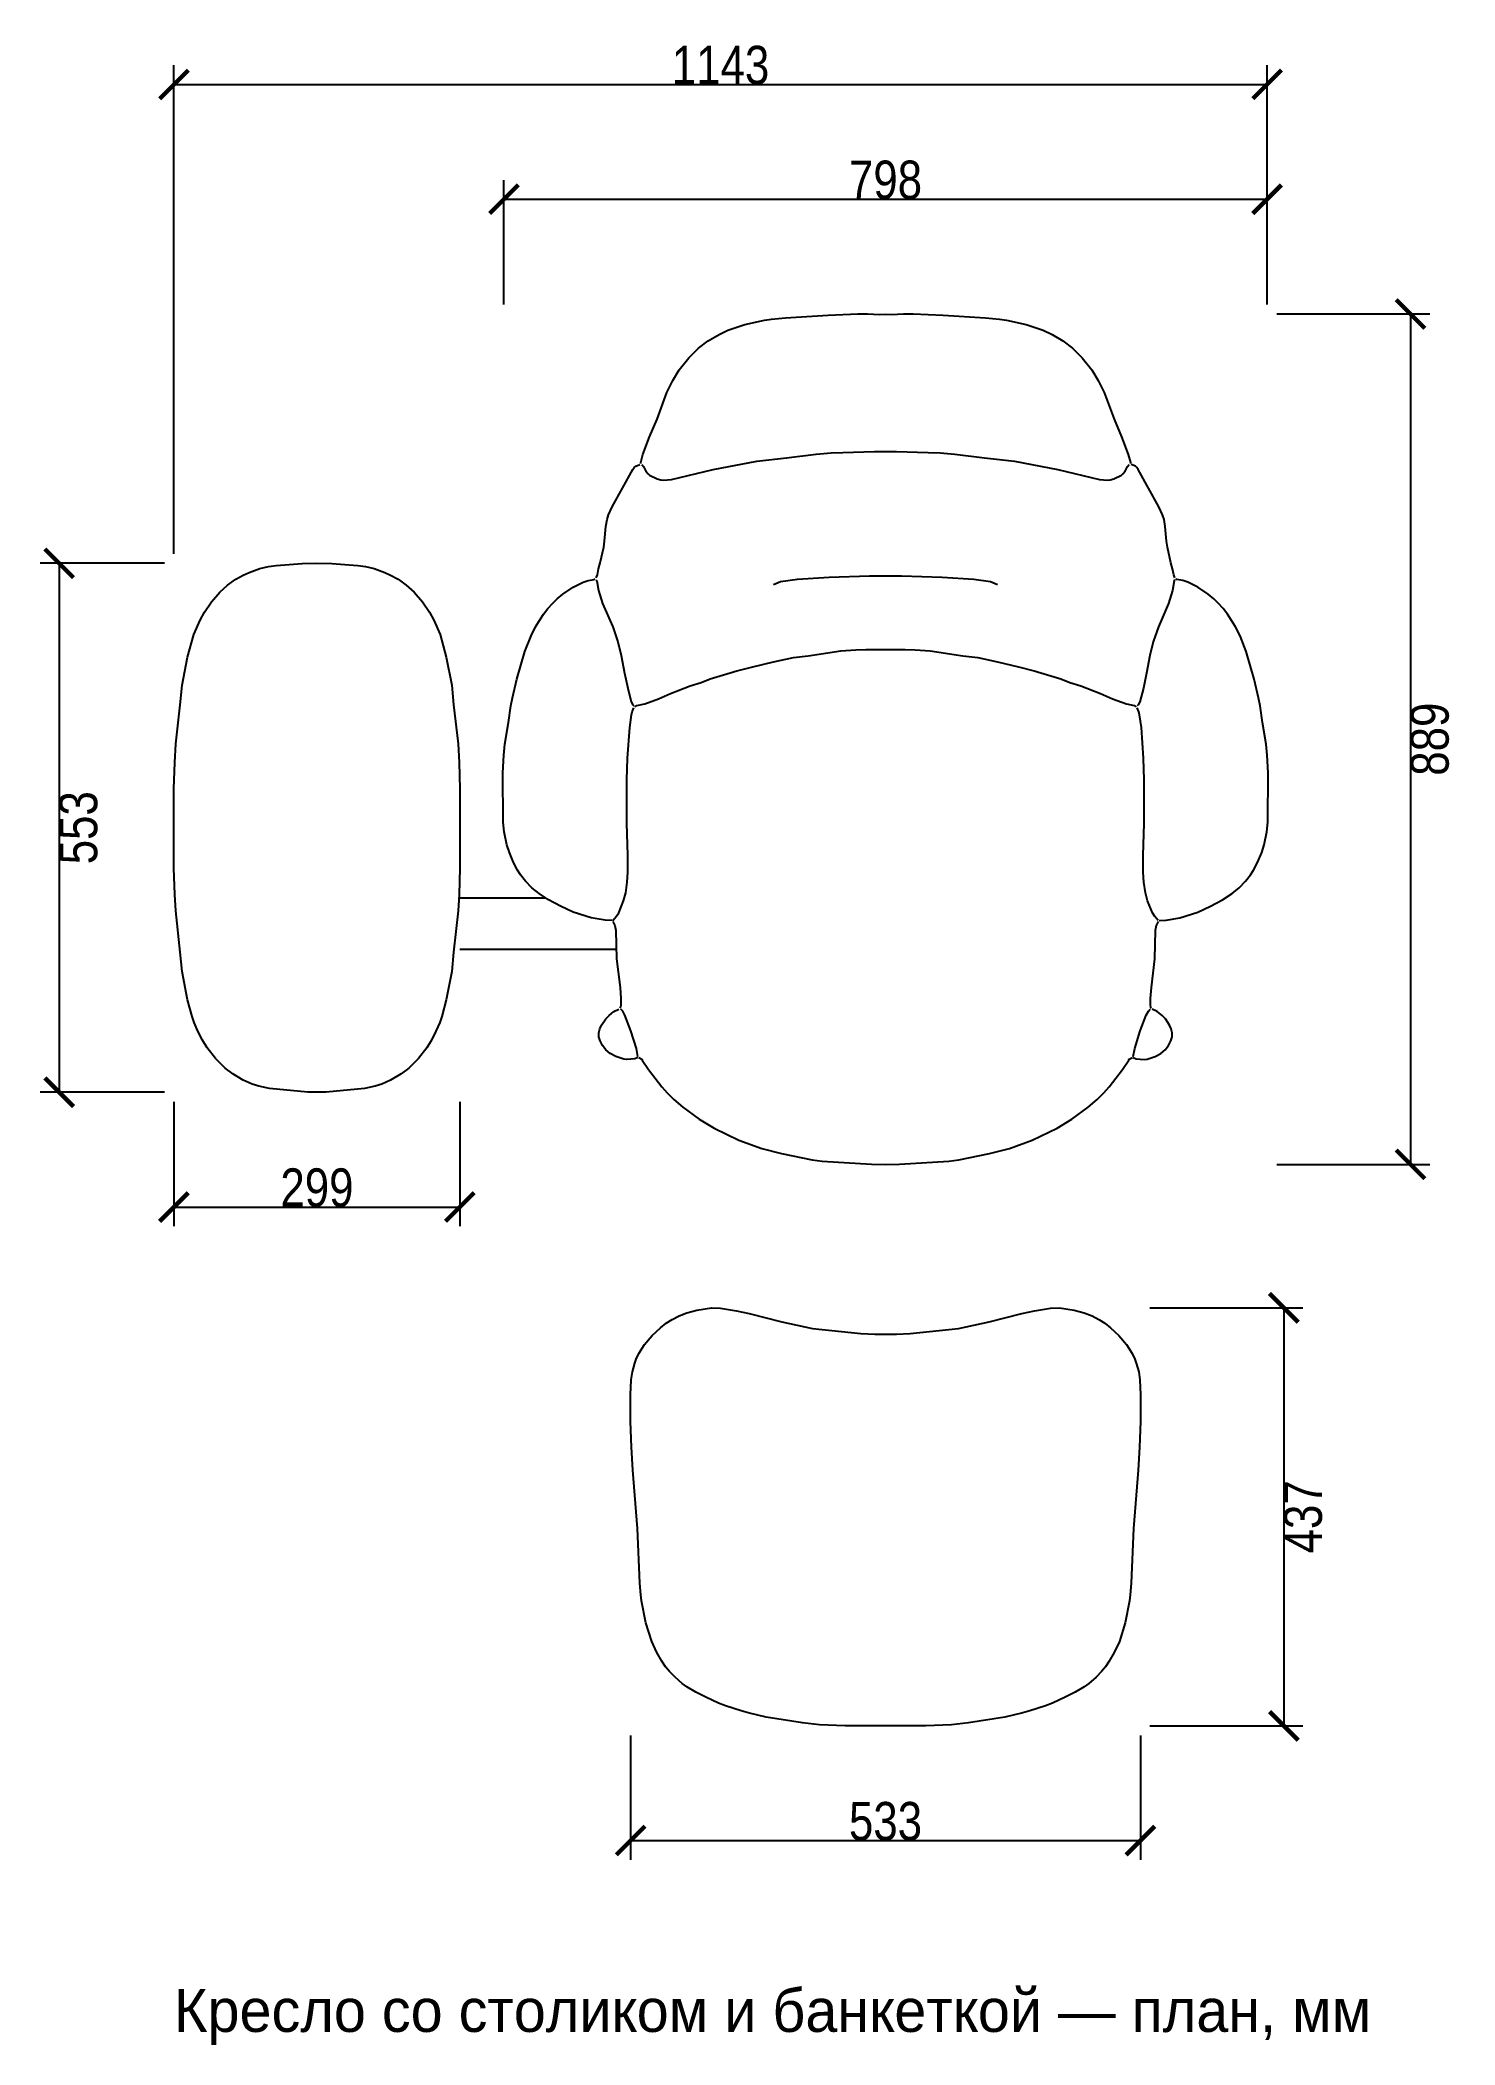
# Model space of a CAD drawing. Header units: millimetres. Extents: x -884 to 595, y -1365 to 731.
import ezdxf

# ---------------------------------------------------------------- set-up
doc = ezdxf.new("R2010")
doc.units = ezdxf.units.MM
doc.layers.add('A-FURN', color=7, linetype='Continuous')
doc.layers.add('A-FURN-DIMS', color=8, linetype='Continuous')
doc.styles.add('OpenSansCondensed-Light', font='OpenSansCondensed-Light.ttf')
doc.dimstyles.new('EZDXF', dxfattribs={"dimtxt": 40, "dimasz": 30, "dimexe": 20, "dimexo": 10, "dimgap": 0.1, "dimtad": 1, "dimdec": 0, "dimzin": 12, "dimdsep": 46, "dimtxsty": 'OpenSansCondensed-Light', "dimblk": 'ARCHTICK', "dimcen": 2.5, "dimazin": 3, "dimtfac": 0.5, "dimtmove": 2, "dimatfit": 3})

# ---------------------------------------------------------------- blocks, each defined once
blk = doc.blocks.new('LOUNGE_CHAIR_PLAN')
at = {"color": 0, "lineweight": -2}
for points in [[(-256, 288.3), (-256, 289.3), (-253.6, 297.5), (-246.7, 316.1), (-238.9, 334.6), (-228.5, 362.4), (-222.5, 374.8), (-215.8, 386), (-205.6, 398.8), (-195.5, 408.7), (-185.5, 416.3), (-174.1, 423.2), (-164.8, 427.5), (-147.2, 433.6), (-126.4, 438.2), (-119.2, 439.2), (-104.7, 440.4), (-60.1, 443.3), (-29, 444.5), (-18.7, 444.5), (-6.2, 444.1), (0, 444.2), (6.2, 444.1), (18.7, 444.5), (29, 444.5), (60.1, 443.3), (104.7, 440.4), (119.2, 439.2), (126.4, 438.2), (147.2, 433.6), (164.8, 427.5), (174.1, 423.2), (185.5, 416.3), (195.5, 408.7), (205.6, 398.8), (215.8, 386), (222.5, 374.8), (228.5, 362.4), (238.9, 334.6), (246.7, 316.1), (253.6, 297.5), (256, 289.3), (256, 288.3)], [(-254.9, 287.2), (-253.1, 285.2), (-250.5, 280.1), (-248.3, 277.4), (-246.7, 276), (-238.7, 272), (-235, 271), (-232, 270.8), (-223.9, 271.5), (-180.3, 282), (-134.7, 290.6), (-103.6, 294), (-72.5, 298.1), (-57, 299.2), (-44.6, 299.6), (-11.4, 300.6), (0, 300.6), (11.4, 300.6), (44.6, 299.6), (57, 299.2), (72.5, 298.1), (103.6, 294), (134.7, 290.6), (180.3, 282), (223.9, 271.5), (232, 270.8), (235, 271), (238.7, 272), (246.7, 276), (248.3, 277.4), (250.5, 280.1), (253.1, 285.2), (254.9, 287.2)], [(-302.6, 168.8), (-301.3, 171.9), (-300.2, 178.1), (-298.4, 184.2), (-294.7, 200.7), (-293.8, 206.9), (-292.5, 222.3), (-291.2, 229.6), (-289.6, 234.7), (-285.8, 242.9), (-264.2, 282.1), (-262.9, 283.9), (-261.2, 285.4), (-257, 287.2)], [(302.6, 168.8), (301.3, 171.9), (300.2, 178.1), (298.4, 184.2), (294.7, 200.7), (293.8, 206.9), (292.5, 222.3), (291.2, 229.6), (289.6, 234.7), (285.8, 242.9), (264.2, 282.1), (262.9, 283.9), (261.2, 285.4), (257, 287.2)], [(-286, -189.6), (-293.3, -189.3), (-307.8, -186.9), (-326.5, -181), (-339.9, -174.6), (-352.3, -168.1), (-362.3, -161.4), (-369.8, -155.3), (-376.4, -148.3), (-381.7, -141.7), (-384.9, -136.9), (-389.1, -128.9), (-393.3, -118.6), (-396, -110.3), (-398.8, -96.9), (-399.9, -86.6), (-400, -35.1), (-399.2, -16.6), (-397.9, -5.3), (-394.2, 17.4), (-391.8, 34.9), (-390.1, 43.1), (-385.4, 62.7), (-377, 91.5), (-370.7, 108), (-366.1, 117.3), (-357.7, 130.6), (-353, 136.6), (-347.8, 142.2), (-343.3, 146.7), (-337.4, 151.6), (-326.5, 159), (-316.1, 164), (-310.9, 165.9), (-304.7, 167.1), (-303.7, 167.8)], [(-117.1, 161.6), (-109.9, 164.8), (-92.2, 167.2), (-59.1, 169.2), (-16.6, 170.8), (0, 170.8), (16.6, 170.8), (59.1, 169.2), (92.2, 167.2), (109.9, 164.8), (117.1, 161.6)], [(286, -189.6), (293.3, -189.3), (307.8, -186.9), (326.5, -181), (339.9, -174.6), (352.3, -168.1), (362.3, -161.4), (369.8, -155.3), (376.4, -148.3), (381.7, -141.7), (384.9, -136.9), (389.1, -128.9), (393.3, -118.6), (396, -110.3), (398.8, -96.9), (399.9, -86.6), (400, -35.1), (399.2, -16.6), (397.9, -5.3), (394.2, 17.4), (391.8, 34.9), (390.1, 43.1), (385.4, 62.7), (377, 91.5), (370.7, 108), (366.1, 117.3), (357.7, 130.6), (353, 136.6), (347.8, 142.2), (343.3, 146.7), (337.4, 151.6), (326.5, 159), (316.1, 164), (310.9, 165.9), (304.7, 167.1), (303.7, 167.8)], [(-302.6, 166.7), (-301.9, 165.7), (-300.1, 155.4), (-295.8, 142), (-285.3, 117.3), (-279.8, 101.8), (-276.4, 87.4), (-273, 68.9), (-269.6, 53.4), (-265.9, 39), (-264.3, 35.9), (-263.2, 34.9)], [(302.6, 166.7), (301.9, 165.7), (300.1, 155.4), (295.8, 142), (285.3, 117.3), (279.8, 101.8), (276.4, 87.4), (273, 68.9), (269.6, 53.4), (265.9, 39), (264.3, 35.9), (263.2, 34.9)], [(-262.2, 33.9), (-260.1, 35.1), (-251.8, 36.9), (-237.3, 42.2), (-224.9, 47.6), (-204.2, 55.8), (-192.8, 59.4), (-183.4, 63), (-155.5, 71.5), (-138.9, 75.8), (-117.1, 80.9), (-96.4, 85.3), (-80.8, 87.1), (-46.6, 92.2), (-31.1, 93.3), (-20.7, 93.6), (0, 93.6), (20.7, 93.6), (31.1, 93.3), (46.6, 92.2), (80.8, 87.1), (96.4, 85.3), (117.1, 80.9), (138.9, 75.8), (155.5, 71.5), (183.4, 63), (192.8, 59.4), (204.2, 55.8), (224.9, 47.6), (237.3, 42.2), (251.8, 36.9), (260.1, 35.1), (262.2, 33.9)], [(-285, -189.6), (-281.7, -185.5), (-279, -181.4), (-274, -169), (-271.7, -160.8), (-270, -149.5), (-269.5, -139.2), (-269.5, -121.7), (-270.5, -87.7), (-270.5, -42.4), (-269.8, -19.7), (-267.5, 12.2), (-265.7, 25.6), (-265, 28.7), (-263.2, 32.8)], [(285, -189.6), (281.7, -185.5), (279, -181.4), (274, -169), (271.7, -160.8), (270, -149.5), (269.5, -139.2), (269.5, -121.7), (270.5, -87.7), (270.5, -42.4), (269.8, -19.7), (267.5, 12.2), (265.7, 25.6), (265, 28.7), (263.2, 32.8)], [(-285, -190.7), (-283, -194.8), (-282.1, -199.9), (-281.2, -229.8), (-277.6, -259.7), (-276.6, -271), (-276.6, -278.2), (-277.1, -280.3), (-277.7, -281.3)], [(285, -190.7), (283, -194.8), (282.1, -199.9), (281.2, -229.8), (277.6, -259.7), (276.6, -271), (276.6, -278.2), (277.1, -280.3), (277.7, -281.3)], [(-259.1, -332.8), (-262.2, -334.1), (-270.5, -335), (-273.6, -334.5), (-281.9, -331.8), (-287.9, -328.5), (-292.3, -324.7), (-295.9, -320.2), (-298.4, -315.3), (-299.6, -311.2), (-299.7, -307), (-298.8, -302.9), (-297, -299), (-292.6, -292.5), (-289.1, -288.8), (-284, -284.8), (-278.8, -282.3)], [(-259.1, -331.8), (-260.5, -323.5), (-266.4, -305), (-272.6, -288.5), (-274.8, -284.4), (-276.7, -282.3)], [(259.1, -331.8), (260.5, -323.5), (266.4, -305), (272.6, -288.5), (274.8, -284.4), (276.7, -282.3)], [(259.1, -332.8), (262.2, -334.1), (270.5, -335), (273.6, -334.5), (281.9, -331.8), (287.9, -328.5), (292.3, -324.7), (295.9, -320.2), (298.4, -315.3), (299.6, -311.2), (299.7, -307), (298.8, -302.9), (297, -299), (292.6, -292.5), (289.1, -288.8), (284, -284.8), (278.8, -282.3)], [(-258.1, -332.8), (-254.9, -334.7), (-254.3, -335.5), (-247.9, -345.3), (-234, -363.5), (-228.4, -369.7), (-221.4, -376.6), (-212, -384.6), (-194.8, -397.1), (-179.3, -406.5), (-153.4, -419.1), (-129.5, -427.8), (-108.8, -433.3), (-76.7, -439.9), (-66.3, -441.2), (-14.5, -444.4), (0, -444.5), (14.5, -444.4), (66.3, -441.2), (76.7, -439.9), (108.8, -433.3), (129.5, -427.8), (153.4, -419.1), (179.3, -406.5), (194.8, -397.1), (212, -384.6), (221.4, -376.6), (228.4, -369.7), (234, -363.5), (247.9, -345.3), (254.3, -335.5), (254.9, -334.7), (258.1, -332.8)]]:
    blk.add_lwpolyline(points, dxfattribs=at)
blk = doc.blocks.new('LOUNGE_CHAIR_TABLET_PLAN')
at = {"color": 0, "lineweight": -2}
blk.add_lwpolyline([(-594.5, 183.9), (-579, 183.7), (-551.8, 181.7), (-543.7, 180.4), (-534.7, 178.3), (-523.6, 174.4), (-517.5, 171.6), (-509.7, 167.3), (-501.1, 161.1), (-493, 153.6), (-484.3, 143.5), (-476.8, 132.9), (-472.3, 124.3), (-465.7, 109.4), (-459.3, 85.9), (-453.4, 56.3), (-451.6, 35.9), (-447, -5), (-445.8, -24.4), (-445, -52), (-445, -134.7), (-445.8, -162.3), (-446.9, -179.6), (-451.6, -222.5), (-453.5, -243), (-459.3, -272.6), (-464, -290), (-466.1, -296.1), (-470.1, -305.3), (-474.7, -314.5), (-479.6, -322.6), (-488.3, -333.7), (-498.5, -343.9), (-506.5, -349.9), (-517.5, -356.6), (-526.6, -360.5), (-533.7, -362.6), (-544.7, -365.1), (-585, -369), (-594.5, -369.1), (-604, -369), (-644.3, -365.1), (-655.3, -362.6), (-662.4, -360.5), (-671.5, -356.6), (-682.5, -349.9), (-690.5, -343.9), (-700.7, -333.7), (-709.4, -322.6), (-714.3, -314.5), (-718.9, -305.3), (-722.9, -296.1), (-725, -290), (-729.7, -272.6), (-735.5, -243), (-737.4, -222.5), (-742.1, -179.6), (-743.2, -162.3), (-744, -134.7), (-744, -52), (-743.2, -24.4), (-742, -5), (-737.4, 35.9), (-735.6, 56.3), (-729.7, 85.9), (-723.3, 109.4), (-716.7, 124.3), (-712.2, 132.9), (-704.7, 143.5), (-696, 153.6), (-687.9, 161.1), (-679.3, 167.3), (-671.5, 171.6), (-665.4, 174.4), (-654.3, 178.3), (-645.3, 180.4), (-637.2, 181.7), (-610, 183.7)], close=True, dxfattribs=at)
for points in [[(-445, -165.9), (-355.5, -165.9)], [(-445, -219.5), (-281.5, -219.5)]]:
    blk.add_lwpolyline(points, dxfattribs=at)
blk = doc.blocks.new('LOUNGE_OTTOMAN_PLAN', base_point=(0, -813))
at = {"color": 0, "lineweight": -2}
blk.add_lwpolyline([(0, -622.1), (11.3, -622.1), (25.7, -621.5), (76.4, -616.2), (108.4, -609.3), (142.5, -600.5), (155.9, -597.5), (172.5, -594.8), (181.8, -594.5), (197.3, -596.8), (207.6, -599.6), (215.9, -602.9), (223.1, -606.7), (229.3, -610.6), (235.4, -615.4), (244, -623.3), (251.9, -633), (257.8, -642.1), (260.7, -648.1), (262.2, -652.2), (264.7, -661.5), (265.9, -669.8), (266.5, -685.4), (266.5, -713.3), (265.7, -740.3), (264.3, -764.1), (259.3, -825.3), (256.8, -882.3), (255.9, -894.7), (255, -900.9), (250.7, -923.7), (244.5, -943.4), (239.2, -954.8), (233.9, -963.9), (229.9, -969.8), (225.9, -974.6), (220.1, -980.7), (212.5, -987.1), (207.6, -990.7), (198.3, -996.4), (188, -1001.7), (174.5, -1007.7), (167.3, -1010.5), (150.8, -1015.9), (143.5, -1018), (124.9, -1022.3), (86.7, -1028.5), (69.1, -1030.4), (42.3, -1031.5), (0, -1031.5), (-42.3, -1031.5), (-69.1, -1030.4), (-86.7, -1028.5), (-124.9, -1022.3), (-143.5, -1018), (-150.8, -1015.9), (-167.3, -1010.5), (-174.5, -1007.7), (-188, -1001.7), (-198.3, -996.4), (-207.6, -990.7), (-212.5, -987.1), (-220.1, -980.7), (-225.9, -974.6), (-229.9, -969.8), (-233.9, -963.9), (-239.2, -954.8), (-244.5, -943.4), (-250.7, -923.7), (-255, -900.9), (-255.9, -894.7), (-256.8, -882.3), (-259.3, -825.3), (-264.3, -764.1), (-265.7, -740.3), (-266.5, -713.3), (-266.5, -685.4), (-265.9, -669.8), (-264.7, -661.5), (-262.2, -652.2), (-260.7, -648.1), (-257.8, -642.1), (-251.9, -633), (-244, -623.3), (-235.4, -615.4), (-229.3, -610.6), (-223.1, -606.7), (-215.9, -602.9), (-207.6, -599.6), (-197.3, -596.8), (-181.8, -594.5), (-172.5, -594.8), (-155.9, -597.5), (-142.5, -600.5), (-108.4, -609.3), (-76.4, -616.2), (-25.7, -621.5), (-11.3, -622.1)], close=True, dxfattribs=at)
blk = doc.blocks.new('LOUNGE_CHAIR_SET_PLAN')
for name, p in [('LOUNGE_CHAIR_PLAN', (0, 0)), ('LOUNGE_CHAIR_TABLET_PLAN', (0, 0)), ('LOUNGE_OTTOMAN_PLAN', (0, -813))]:
    blk.add_blockref(name, p)
blk = doc.blocks.new('_ARCHTICK')
at = {"color": 0, "linetype": 'BYBLOCK', "const_width": 0.15}
blk.add_lwpolyline([(-0.5, -0.5), (0.5, 0.5)], dxfattribs=at)

msp = doc.modelspace()

# ---------------------------------------------------------------- block references
at = {"layer": 'A-FURN'}
msp.add_blockref('LOUNGE_CHAIR_SET_PLAN', (0, 0), dxfattribs=at)

# ---------------------------------------------------------------- texts
at = {"layer": 'A-FURN-DIMS'}
msp.add_text('Кресло со столиком и банкеткой — план, мм', height=45, dxfattribs=at).set_placement((-744, -1351.5))

# ---------------------------------------------------------------- dimensions: what is measured, and where the dimension line sits
for base, p1, p2 in [((-744, 684.5), (-744, 183.9), (399, 444.5)), ((-399, 564.5), (-399, 444.5), (399, 444.5)), ((-744, -489.1), (-744, -369.1), (-445, -369.1)), ((-266.5, -1151.5), (-266.5, -1031.5), (266.5, -1031.5))]:
    msp.add_linear_dim(base=base, p1=p1, p2=p2, dimstyle='EZDXF', dxfattribs=at).render()
for base, p1, p2 in [((549, 444.5), (399, 444.5), (399, -444.5)), ((-864, 183.9), (-744, 183.9), (-744, -369.1)), ((416.5, -594.5), (266.5, -594.5), (266.5, -1031.5))]:
    msp.add_linear_dim(base=base, p1=p1, p2=p2, angle=90, dimstyle='EZDXF', dxfattribs=at).render()

doc.saveas('drawing.dxf')
